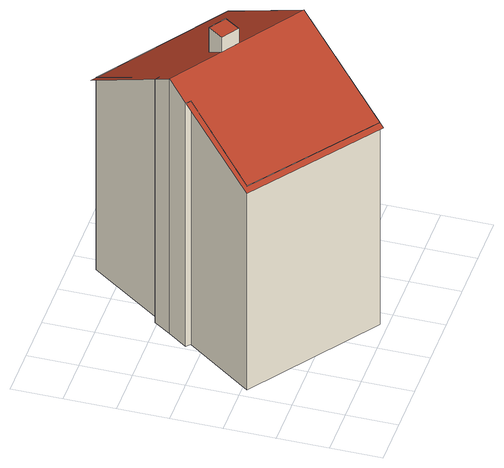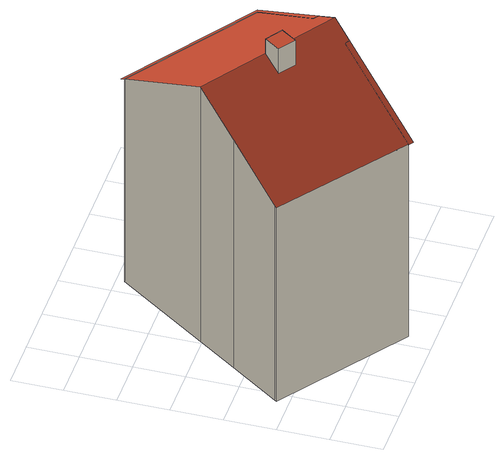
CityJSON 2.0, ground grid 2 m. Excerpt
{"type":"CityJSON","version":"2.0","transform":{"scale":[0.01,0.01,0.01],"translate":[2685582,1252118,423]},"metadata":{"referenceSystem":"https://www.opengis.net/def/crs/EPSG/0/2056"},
"CityObjects":{
"building1":{"type":"Building","attributes":{"class":"BB01","Herkunft":"EE_LB_2007","QualitaetStatus":1,"FileCreationDate":"2012-02-23","Region":3,"GebaeudeStatus":1},"children":["building1-1","building1-2"]},
"building1-1":{"type":"BuildingPart","attributes":{"Geomtype":1},"parents":["building1"],"geometry":[{"type":"MultiSurface","lod":"2","boundaries":[[[0,1,2,3,4,5,6,7,8,9,10,11]],[[4,3,12,13]],[[3,2,14,12]],[[2,1,15,14]],[[1,0,16,15]],[[11,17,16,0]],[[17,11,10,18]],[[10,9,19,18]],[[9,8,20,19]],[[8,7,21,20]],[[7,6,22,21]],[[6,5,23,22]],[[5,4,13,23]],[[24,25,17,13]],[[20,26,13,17,18,19]]],"semantics":{"surfaces":[{"type":"GroundSurface"},{"type":"WallSurface"},{"type":"RoofSurface"}],"values":[0,1,1,1,1,1,1,1,1,1,1,1,1,2,2]}}]},
"building1-2":{"type":"BuildingPart","attributes":{"Geomtype":2},"parents":["building1"],"geometry":[{"type":"MultiSurface","lod":"2","boundaries":[[[27,28,29,30]],[[27,31,32,28]],[[33,34,32,31]],[[30,29,34,33]],[[28,32,34,29]]],"semantics":{"surfaces":[{"type":"WallSurface"},{"type":"RoofSurface"}],"values":[0,0,0,0,1]}}]}
},
"vertices":[
[536,32,90],[39,383,90],[234,651,90],[215,665,90],[270,743,90],[318,811,90],[337,799,90],[549,1101,90],[1044,753,90],[1037,744,90],[901,549,90],[790,392,90],[215,665,1211],[270,743,1263],[234,651,1211],[39,383,1029],[536,32,1022],[790,392,1263],[901,549,1140],[1037,744,989],[1044,753,982],[549,1101,974],[337,799,1209],[318,811,1210],[12,375,1017],[524,15,1010],[531,1114,973],
[516,667,1216],[516,667,1330],[581,623,1330],[581,623,1216],[474,605,1263],[474,605,1330],[540,561,1263],[540,561,1330]
]}
